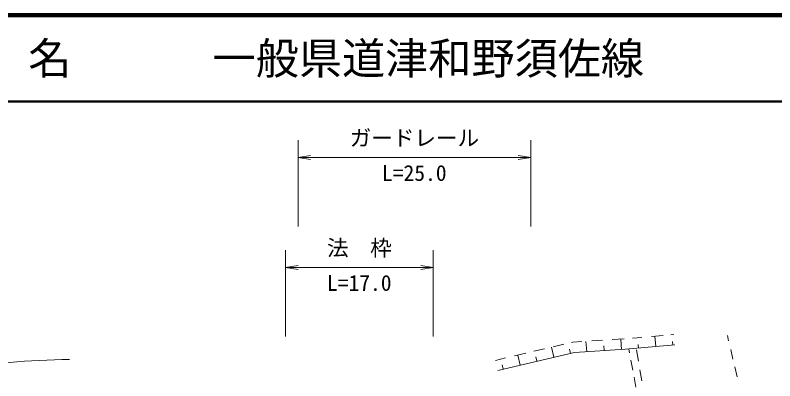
# Model space of a CAD drawing. Units: millimetres, scale not verified. Extents: x 40000 to 680000, y 20000 to 380000.
# Drawn here: x 193858 to 281894, y 337650 to 380000 of the extents above; entities that cross this region are included whole.
import ezdxf
from ezdxf.enums import TextEntityAlignment as Align

# ---------------------------------------------------------------- set-up
doc = ezdxf.new("R2010")
doc.units = ezdxf.units.MM
doc.header["$LTSCALE"] = 1000
for name, color, linetype, lineweight in [('M-BGD', 7, 'Continuous', 13), ('M-STR-STR3', 7, 'Continuous', 13), ('M-TTL', 2, 'Continuous', 140), ('M-TTL-LINE', 7, 'Continuous', 50)]:
    doc.layers.add(name, color=color, linetype=linetype, lineweight=lineweight)
doc.layers.add('M-TTL-TXT', color=7, linetype='Continuous')
doc.styles.add('ＭＳ ゴシック', font='')
doc.styles.get('ＭＳ ゴシック').set_extended_font_data('MS Gothic')

# ---------------------------------------------------------------- blocks, each defined once
blk = doc.blocks.new('open_arrow')
at = {"color": 0, "linetype": 'Continuous', "lineweight": -2}
blk.add_lwpolyline([(7.5, 1.25), (0, 0), (7.5, -1.25)], dxfattribs=at)

msp = doc.modelspace()

# ---------------------------------------------------------------- linework, layer by layer
at = {"layer": 'M-BGD'}
for p, q in [((263059, 342415), (264425, 342501)), ((264038, 342476), (264114, 341279)), ((265397, 342585), (266478, 342681)), ((267597, 342780), (268963, 342901)), ((267989, 342815), (268095, 341619)), ((269834, 342978), (270184, 343009)), ((276544, 342278), (276399, 342898)), ((256225, 341593), (257435, 341877)), ((258333, 342087), (258503, 342127)), ((258503, 342127), (259542, 342192)), ((259996, 342221), (260122, 341027)), ((260697, 342265), (261914, 342342)), ((262078, 341705), (262118, 341153)), ((264589, 341309), (270290, 341814)), ((266068, 341840), (266103, 341443)), ((270052, 342193), (270088, 341796)), ((249779, 338850), (258678, 340935)), ((251708, 340535), (253033, 340845)), ((253972, 341065), (255197, 341352)), ((255995, 341539), (256269, 340371)), ((258099, 341325), (258216, 340827)), ((258678, 340935), (264589, 341309)), ((265058, 340904), (264979, 341333)), ((265868, 341238), (266089, 339943)), ((277040, 340159), (276781, 341266)), ((249505, 340018), (250692, 340296)), ((252100, 340626), (252374, 339458)), ((254205, 340412), (254321, 339914)), ((265430, 338900), (265220, 340034)), ((250310, 339500), (250427, 339002)), ((277522, 338097), (277248, 339271)), ((265797, 336919), (265583, 338073)), ((266261, 338938), (266480, 337661))]:
    msp.add_line(p, q, dxfattribs=at)
msp.add_open_spline([(200143, 340133), (195489, 339999), (190835, 339864), (186570, 338437), (182784, 337170), (179304, 334884), (175619, 333193), (167259, 329355), (157842, 328571), (149090, 325789), (145331, 324594), (141695, 323031), (138139, 321316), (133865, 319255), (129705, 316975), (125646, 314530), (120161, 311226), (114858, 307620), (109451, 304196), (105199, 301503), (100882, 298922), (96649, 296175), (93231, 293958), (89868, 291633), (86315, 289697), (82677, 287716), (78839, 286143), (75055, 284299), (72618, 283111), (70203, 281810), (68269, 279980), (67170, 278940), (66225, 277730), (65281, 276519)], degree=3, knots=[0, 0, 0, 0, 1, 1, 1, 2, 2, 2, 3, 3, 3, 4, 4, 4, 5, 5, 5, 6, 6, 6, 7, 7, 7, 8, 8, 8, 9, 9, 9, 10, 10, 10, 11, 11, 11, 11], dxfattribs=at)
at = {"layer": 'M-STR-STR3'}
for p, q in [((226639, 355516), (226639, 365516)), ((253606, 355516), (253606, 365516)), ((226639, 363516), (253606, 363516)), ((225191, 342783), (225191, 352783)), ((242301, 342783), (242301, 352783)), ((225191, 350783), (242301, 350783))]:
    msp.add_line(p, q, dxfattribs=at)
at = {"layer": 'M-TTL'}
msp.add_line((680000, 380000), (40000, 380000), dxfattribs=at)
at = {"layer": 'M-TTL-LINE'}
msp.add_line((40000, 370000), (680000, 370000), dxfattribs=at)

# ---------------------------------------------------------------- block references
at = {"layer": 'M-STR-STR3', "xscale": 193, "yscale": 193}
for p in [(226639, 363516), (225191, 350783)]:
    msp.add_blockref('open_arrow', p, dxfattribs=at)
at = {"layer": 'M-STR-STR3', "xscale": 193, "yscale": 193, "rotation": 180}
for p in [(253606, 363516), (242301, 350783)]:
    msp.add_blockref('open_arrow', p, dxfattribs=at)

# ---------------------------------------------------------------- texts
at = {"layer": 'M-STR-STR3', "style": 'ＭＳ ゴシック'}
for s, p in [('ガードレール', (232622, 364312)), ('L=25.0', (236372, 360254)), ('法\u3000枠', (229996, 351579)), ('L=17.0', (229996, 347520))]:
    msp.add_text(s, height=1833, dxfattribs=at).set_placement(p, align=Align.BOTTOM_LEFT)
at = {"layer": 'M-TTL-TXT', "style": 'ＭＳ ゴシック'}
for s, p in [('路 線 名', (180380, 375000)), ('一般県道津和野須佐線', (216734, 375000))]:
    msp.add_text(s, height=3666, dxfattribs=at).set_placement(p, align=Align.MIDDLE_LEFT)

doc.saveas('drawing.dxf')
